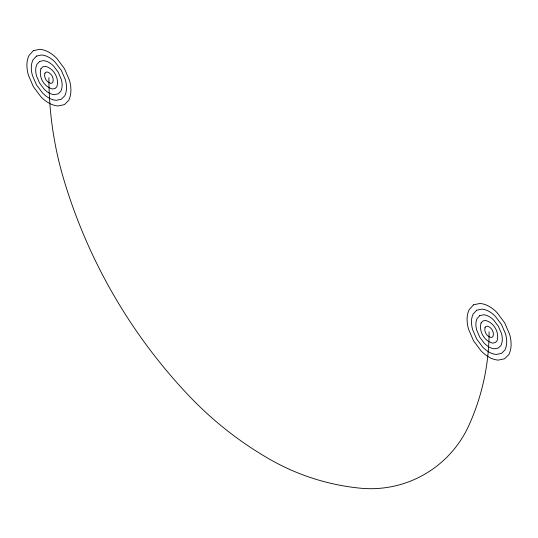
<?xml version="1.0" encoding="UTF-8"?>
<svg xmlns="http://www.w3.org/2000/svg" width="538" height="538" viewBox="0 0 538 538"><rect width="100%" height="100%" fill="white"/><g stroke="black" fill="none" stroke-linecap="round" stroke-linejoin="round"><path stroke-width="0.81" d="M48.911 77.647A355.679 355.679 0 0 0 63.645 178.966A537.334 537.334 0 0 0 188.623 395.437A355.679 355.679 0 0 0 269 458.86A227.103 227.103 0 0 0 360.164 488.174A107.694 107.694 0 0 0 468.901 425.397A227.103 227.103 0 0 0 489.089 331.791M40.915 68.824C38.359 76.995 44.203 87.109 52.556 88.985L55.132 88.434L56.853 86.705C59.536 78.481 53.699 68.212 45.259 66.308L42.684 66.867L40.915 68.824M44.91 73.235C43.639 77.324 46.557 82.381 50.733 83.316L52.025 83.04L52.885 82.18C54.224 78.064 51.305 72.933 47.088 71.978L45.797 72.26L44.91 73.235M481.093 322.961C478.544 331.132 484.388 341.247 492.741 343.13L495.316 342.571L497.038 340.85C499.715 332.618 493.884 322.349 485.444 320.453L482.868 321.004L481.093 322.961M485.094 327.373C483.817 331.462 486.735 336.519 490.912 337.461L492.203 337.178L493.064 336.317C494.402 332.202 491.49 327.07 487.267 326.122L485.975 326.398L485.094 327.373M33.349 50.693L28.918 55.582A22.71 22.71 0 0 0 26.9 64.943A35.569 35.569 0 0 0 28.373 75.071L33.349 86.631L40.875 96.719A35.569 35.569 0 0 0 48.911 103.061A22.71 22.71 0 0 0 58.023 105.993L64.473 104.607L68.777 100.297A24.116 24.116 0 0 0 70.915 90.357A35.569 35.569 0 0 0 69.442 80.223L64.473 68.662L56.947 58.575A35.569 35.569 0 0 0 48.911 52.233A22.71 22.71 0 0 0 39.792 49.301L33.349 50.693M36.456 56.087L32.919 59.994A18.171 18.171 0 0 0 31.305 67.485A28.453 28.453 0 0 0 32.482 75.589L36.456 84.836L42.482 92.906A28.453 28.453 0 0 0 48.911 97.983A18.171 18.171 0 0 0 56.201 100.324L61.359 99.214L64.802 95.764A19.294 19.294 0 0 0 66.517 87.815A28.453 28.453 0 0 0 65.34 79.711L61.359 70.458L55.34 62.395A28.453 28.453 0 0 0 48.911 57.317A18.171 18.171 0 0 0 41.614 54.97L36.456 56.087M39.57 61.473L36.914 64.405A13.625 13.625 0 0 0 35.703 70.027A21.338 21.338 0 0 0 36.591 76.107L39.57 83.04L44.089 89.093A21.338 21.338 0 0 0 48.911 92.899A13.625 13.625 0 0 0 54.378 94.654L58.245 93.82L60.828 91.238A14.465 14.465 0 0 0 62.112 85.273A21.338 21.338 0 0 0 61.231 79.194L58.245 72.26L53.733 66.208A21.338 21.338 0 0 0 48.911 62.401A13.625 13.625 0 0 0 43.437 60.639L39.57 61.473M473.527 304.831L469.102 309.72A22.71 22.71 0 0 0 467.085 319.081A35.569 35.569 0 0 0 468.558 329.216L473.527 340.776L481.053 350.857A35.569 35.569 0 0 0 489.089 357.205A22.71 22.71 0 0 0 498.208 360.137L504.651 358.745L508.955 354.434A24.116 24.116 0 0 0 511.1 344.495A35.569 35.569 0 0 0 509.627 334.36L504.651 322.8L497.125 312.719A35.569 35.569 0 0 0 489.089 306.378A22.71 22.71 0 0 0 479.977 303.445L473.527 304.831M476.641 310.224L473.097 314.131A18.171 18.171 0 0 0 471.483 321.623A28.453 28.453 0 0 0 472.66 329.727L476.641 338.974L482.66 347.044A28.453 28.453 0 0 0 489.089 352.121A18.171 18.171 0 0 0 496.386 354.468L501.544 353.352L504.98 349.908A19.294 19.294 0 0 0 506.695 341.953A28.453 28.453 0 0 0 505.518 333.849L501.544 324.602L495.518 316.532A28.453 28.453 0 0 0 489.089 311.455A18.171 18.171 0 0 0 481.799 309.115L476.641 310.224M479.755 315.618L477.098 318.55A13.625 13.625 0 0 0 475.888 324.165A21.338 21.338 0 0 0 476.769 330.245L479.755 337.178L484.267 343.231A21.338 21.338 0 0 0 489.089 347.037A13.625 13.625 0 0 0 494.563 348.799L498.43 347.958L501.012 345.376A14.465 14.465 0 0 0 502.297 339.411A21.338 21.338 0 0 0 501.409 333.331L498.43 326.398L493.911 320.345A21.338 21.338 0 0 0 489.089 316.539A13.625 13.625 0 0 0 483.622 314.784L479.755 315.618"/></g></svg>
